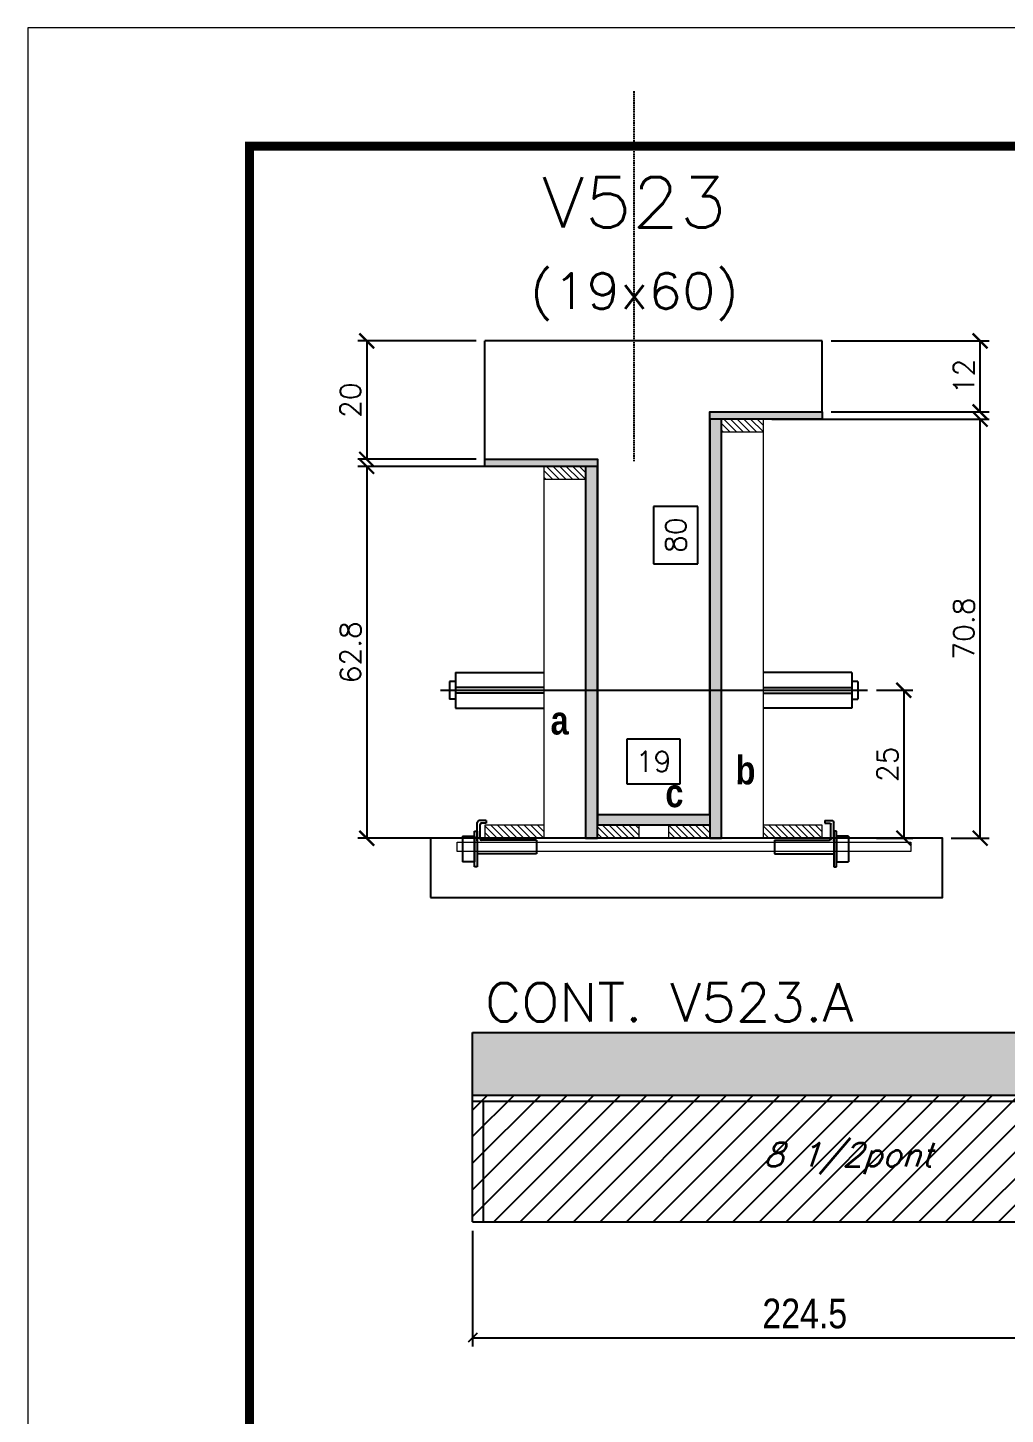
# Model space of a CAD drawing. Extents: x -21493 to -15213, y -12134 to 11887.
# Drawn here: x -19894.9 to -19564.5, y 4527.3 to 4995.8 of the extents above; entities that cross this region are included whole.
import ezdxf
from ezdxf.enums import TextEntityAlignment as Align

# ---------------------------------------------------------------- set-up
doc = ezdxf.new("R2010")
doc.units = 0
doc.linetypes.add('DASHED', pattern=[0.75, 0.5, -0.25])
doc.linetypes.add('HIDDEN', pattern=[0.375, 0.25, -0.125])
for name, color, linetype in [('barrote', 251, 'Continuous'), ('COTA', 241, 'Continuous'), ('Cota Seção (2x)', 4, 'Continuous'), ('detalhes', 4, 'Continuous'), ('Painéis', 200, 'Continuous'), ('presilha', 1, 'Continuous'), ('Reaproveitamento', 251, 'Continuous'), ('SARR_2.2x7', 40, 'Continuous'), ('SARR_3.5x7', 81, 'Continuous'), ('TENSOR', 3, 'Continuous'), ('texto', 7, 'Continuous'), ('Texto de Titulo', 7, 'Continuous'), ('Texto Qtd Sarr', 242, 'Continuous')]:
    doc.layers.add(name, color=color, linetype=linetype)
for name, color, linetype, lineweight in [('CONCRETO', 251, 'Continuous', 25), ('Folhas', 255, 'Continuous', 9), ('Hachura', 251, 'Continuous', 9), ('Madeira', 126, 'Continuous', 18), ('SARRAFO DE PRESSAO', 251, 'DASHED', 9), ('SCO-___-LAJ', 2, 'Continuous', 0), ('Texto Seção', 7, 'Continuous', 15)]:
    doc.layers.add(name, color=color, linetype=linetype, lineweight=lineweight)
doc.styles.add('COTA TECNICA', font='techl___.ttf', dxfattribs={"height": 10})
doc.styles.add('REGUA-120', font='ROMANS.shx', dxfattribs={"height": 15})
doc.styles.add('Romans', font='romans.shx')
doc.styles.add('TECNICA', font='techb___.ttf', dxfattribs={"height": 10})
doc.dimstyles.new('Cota Seção (2x)', dxfattribs={"dimtxt": 7, "dimasz": 5, "dimexe": 3, "dimexo": 3, "dimgap": 2, "dimtad": 3, "dimdec": 1, "dimlfac": 0.5, "dimzin": 12, "dimdsep": 46, "dimtxsty": 'Romans', "dimblk": 'ARCHTICK', "dimcen": 0, "dimclrd": 4, "dimclre": 4, "dimclrt": 1, "dimadec": 1, "dimazin": 3, "dimtfac": 1, "dimtdec": 1, "dimtmove": 0, "dimatfit": 3, "dimldrblk": 'OBLIQUE', "dimfxl": 1, "dimtolj": 1, "dimtzin": 12, "dimarcsym": 0})
doc.dimstyles.new('Cota Seção interna', dxfattribs={"dimtxt": 7, "dimasz": 6, "dimexe": 0.18, "dimexo": 2, "dimgap": -4, "dimtad": 3, "dimdec": 1, "dimlfac": 0.5, "dimzin": 12, "dimdsep": 46, "dimtxsty": 'Romans', "dimblk": 'ARCHTICK', "dimcen": 0.09, "dimse1": 1, "dimse2": 1, "dimsd1": 1, "dimsd2": 1, "dimclrd": 180, "dimclre": 5, "dimclrt": 1, "dimadec": 0, "dimazin": 3, "dimtfac": 1, "dimtdec": 1, "dimtofl": 0, "dimtmove": 0, "dimatfit": 3, "dimldrblk": 'ARCHTICK', "dimfxl": 1, "dimtolj": 1, "dimtzin": 0, "dimarcsym": 0})
doc.dimstyles.new('PAINEL', dxfattribs={"dimtxt": 10, "dimasz": 3, "dimexe": 3, "dimexo": 3, "dimgap": 3, "dimtad": 1, "dimdec": 1, "dimzin": 12, "dimdsep": 46, "dimtxsty": 'COTA TECNICA', "dimblk1": 'OBLIQUE', "dimblk2": 'OBLIQUE', "dimsah": 1, "dimcen": 0.9, "dimclrd": 4, "dimclre": 4, "dimclrt": 240, "dimadec": 1, "dimazin": 3, "dimtfac": 1, "dimtdec": 1, "dimtmove": 0, "dimatfit": 3, "dimfxl": 1, "dimtolj": 1, "dimtzin": 12, "dimarcsym": 0})

# ---------------------------------------------------------------- blocks, each defined once
blk = doc.blocks.new('titulo1')
at = {"layer": 'Defpoints', "color": 252, "linetype": 'HIDDEN', "ltscale": 2}
blk.add_line((0, 0), (0, 125), dxfattribs=at)
at = {"layer": 'Defpoints', "style": 'Romans', "oblique": 15}
blk.add_attdef('FOLHA', text='', height=10, dxfattribs=at).set_placement((0, 15.58), align=Align.MIDDLE_CENTER)
at = {"layer": 'Texto Qtd Sarr', "color": 3, "style": 'Romans', "oblique": 15}
for tag, height, p in [('TITULO', 17, (0, 71.45)), ('SEÇÃO', 12, (0, 41.55))]:
    blk.add_attdef(tag, text='', height=height, dxfattribs=at).set_placement(p, align=Align.MIDDLE_CENTER)
blk = doc.blocks.new('*D239')
at = {"layer": 'Cota Seção (2x)', "color": 180, "lineweight": -2, "transparency": 16777216}
for p, q in [((-19668.36, 4834.01), (-19683.36, 4834.01)), ((-19683.36, 4834.01), (-19683.36, 4814.67)), ((-19668.36, 4814.67), (-19668.36, 4834.01)), ((-19683.36, 4814.67), (-19668.36, 4814.67))]:
    blk.add_line(p, q, dxfattribs=at)
at = {"layer": 'Defpoints', "color": 0, "transparency": 16777216}
for p in [(-19664.36, 4889.97), (-19664.36, 4889.97), (-19664.36, 4729.97)]:
    blk.add_point(p, dxfattribs=at)
at = {"layer": 'Cota Seção (2x)', "color": 1, "transparency": 16777216, "insert": (-19675.86, 4824.34), "char_height": 7, "attachment_point": 5, "rotation": 90, "style": 'Romans'}
blk.add_mtext('\\A1;80', dxfattribs=at)
blk = doc.blocks.new('_ArchTick')
at = {"color": 0, "linetype": 'ByBlock', "const_width": 0.15}
blk.add_lwpolyline([(-0.5, -0.5), (0.5, 0.5)], dxfattribs=at)
blk = doc.blocks.new('PRESILHA METÁLICA 1')
at = {"layer": 'presilha'}
for p, q in [((6, 15.5), (7.5, 15.5)), ((6, -2.5), (6, 15.5)), ((7.5, 10.64), (7.5, 19.86)), ((7.5, 15.5), (7.5, -2.5)), ((12, 21), (8.64, 21)), ((9, 11.57), (9, 18.93)), ((12, 19.5), (9.57, 19.5)), ((12, 21), (12, 19.5)), ((0, 13), (6, 13)), ((0, 13), (0, 0)), ((6, 13), (6, 0)), ((37.5, 11), (9.57, 11)), ((37.5, 11), (37.5, 4.1)), ((6, 0), (0, 0)), ((37.5, 4.1), (7.5, 4.1)), ((7.5, -2.5), (6, -2.5))]:
    blk.add_line(p, q, dxfattribs=at)
for centre, radius, start, end in [((8.64, 19.86), 1.14, 90, 180), ((9.57, 18.93), 0.57, 90, 180), ((9.57, 11.57), 0.57, 180, 270)]:
    blk.add_arc(centre, radius, start, end, dxfattribs=at)
blk = doc.blocks.new('*D240')
at = {"layer": 'Cota Seção (2x)', "color": 180, "lineweight": -2, "transparency": 16777216}
for p, q in [((-19674.36, 4755.39), (-19692.36, 4755.39)), ((-19692.36, 4755.39), (-19692.36, 4740.39)), ((-19674.36, 4740.39), (-19674.36, 4755.39)), ((-19692.36, 4740.39), (-19674.36, 4740.39))]:
    blk.add_line(p, q, dxfattribs=at)
at = {"layer": 'Defpoints', "color": 0, "transparency": 16777216}
for p in [(-19664.36, 4736.39), (-19702.36, 4721.97), (-19664.36, 4721.97)]:
    blk.add_point(p, dxfattribs=at)
at = {"layer": 'Cota Seção (2x)', "color": 1, "transparency": 16777216, "insert": (-19683.36, 4747.89), "char_height": 7, "attachment_point": 5, "style": 'Romans'}
blk.add_mtext('\\A1;19', dxfattribs=at)
blk = doc.blocks.new('*D241')
at = {"layer": 'COTA', "color": 4, "lineweight": -2, "transparency": 16777216}
for p, q in [((-19723.36, 4847.57), (-19783.33, 4847.57)), ((-19780.33, 4847.57), (-19780.33, 4721.97)), ((-19723.36, 4721.97), (-19783.33, 4721.97))]:
    blk.add_line(p, q, dxfattribs=at)
at = {"layer": 'Defpoints', "color": 0, "transparency": 16777216}
for p in [(-19720.36, 4847.57), (-19780.33, 4721.97), (-19720.36, 4721.97)]:
    blk.add_point(p, dxfattribs=at)
at = {"layer": 'COTA', "color": 4, "lineweight": -2, "transparency": 16777216, "xscale": 5, "yscale": 5, "zscale": 5}
for p, rotation in [((-19780.33, 4847.57), 90), ((-19780.33, 4721.97), 270)]:
    blk.add_blockref('_ArchTick', p, dxfattribs=dict(at, rotation=rotation))
at = {"layer": 'COTA', "color": 1, "transparency": 16777216, "insert": (-19785.83, 4784.77), "char_height": 7, "attachment_point": 5, "rotation": 90, "style": 'Romans'}
blk.add_mtext('\\A1;62.8', dxfattribs=at)
blk = doc.blocks.new('_Oblique')
at = {"color": 0, "linetype": 'ByBlock', "lineweight": -2}
blk.add_line((-0.5, -0.5), (0.5, 0.5), dxfattribs=at)
blk = doc.blocks.new('*D242')
at = {"layer": 'COTA', "color": 4, "lineweight": -2, "transparency": 16777216}
for p, q in [((-19608.06, 4771.94), (-19595.78, 4771.94)), ((-19598.78, 4771.94), (-19598.78, 4721.97)), ((-19608.06, 4721.97), (-19595.78, 4721.97))]:
    blk.add_line(p, q, dxfattribs=at)
at = {"layer": 'Defpoints', "color": 0, "transparency": 16777216}
for p in [(-19611.06, 4771.94), (-19611.06, 4721.97), (-19598.78, 4721.97)]:
    blk.add_point(p, dxfattribs=at)
at = {"layer": 'COTA', "color": 4, "lineweight": -2, "transparency": 16777216, "xscale": 5, "yscale": 5, "zscale": 5}
for p, rotation in [((-19598.78, 4771.94), 90), ((-19598.78, 4721.97), 270)]:
    blk.add_blockref('_ArchTick', p, dxfattribs=dict(at, rotation=rotation))
at = {"layer": 'COTA', "color": 1, "transparency": 16777216, "insert": (-19604.28, 4746.95), "char_height": 7, "attachment_point": 5, "rotation": 90, "style": 'Romans'}
blk.add_mtext('\\A1;25', dxfattribs=at)
blk = doc.blocks.new('*D243')
at = {"layer": 'COTA', "color": 4, "lineweight": -2, "transparency": 16777216}
for p, q in [((-19743.36, 4889.97), (-19783.33, 4889.97)), ((-19780.33, 4889.97), (-19780.33, 4849.97)), ((-19743.36, 4849.97), (-19783.33, 4849.97))]:
    blk.add_line(p, q, dxfattribs=at)
at = {"layer": 'Defpoints', "color": 0, "transparency": 16777216}
for p in [(-19740.36, 4889.97), (-19780.33, 4849.97), (-19740.36, 4849.97)]:
    blk.add_point(p, dxfattribs=at)
at = {"layer": 'COTA', "color": 4, "lineweight": -2, "transparency": 16777216, "xscale": 5, "yscale": 5, "zscale": 5}
for p, rotation in [((-19780.33, 4889.97), 90), ((-19780.33, 4849.97), 270)]:
    blk.add_blockref('_ArchTick', p, dxfattribs=dict(at, rotation=rotation))
at = {"layer": 'COTA', "color": 1, "transparency": 16777216, "insert": (-19785.83, 4869.97), "char_height": 7, "attachment_point": 5, "rotation": 90, "style": 'Romans'}
blk.add_mtext('\\A1;20', dxfattribs=at)
blk = doc.blocks.new('*D244')
at = {"layer": 'COTA', "color": 4, "lineweight": -2, "transparency": 16777216}
for p, q in [((-19643.36, 4863.57), (-19569.98, 4863.57)), ((-19572.98, 4721.97), (-19572.98, 4863.57)), ((-19582.76, 4721.97), (-19569.98, 4721.97))]:
    blk.add_line(p, q, dxfattribs=at)
at = {"layer": 'Defpoints', "color": 0, "transparency": 16777216}
for p in [(-19646.36, 4863.57), (-19572.98, 4863.57), (-19585.76, 4721.97)]:
    blk.add_point(p, dxfattribs=at)
at = {"layer": 'COTA', "color": 4, "lineweight": -2, "transparency": 16777216, "xscale": 5, "yscale": 5, "zscale": 5}
for p, rotation in [((-19572.98, 4863.57), 90), ((-19572.98, 4721.97), 270)]:
    blk.add_blockref('_ArchTick', p, dxfattribs=dict(at, rotation=rotation))
at = {"layer": 'COTA', "color": 1, "transparency": 16777216, "insert": (-19578.48, 4792.77), "char_height": 7, "attachment_point": 5, "rotation": 90, "style": 'Romans'}
blk.add_mtext('\\A1;70.8', dxfattribs=at)
blk = doc.blocks.new('*D245')
at = {"layer": 'COTA', "color": 4, "lineweight": -2, "transparency": 16777216}
for p, q in [((-19623.36, 4889.97), (-19569.98, 4889.97)), ((-19572.98, 4865.97), (-19572.98, 4889.97)), ((-19623.36, 4865.97), (-19569.98, 4865.97))]:
    blk.add_line(p, q, dxfattribs=at)
at = {"layer": 'Defpoints', "color": 0, "transparency": 16777216}
for p in [(-19626.36, 4889.97), (-19572.98, 4889.97), (-19626.36, 4865.97)]:
    blk.add_point(p, dxfattribs=at)
at = {"layer": 'COTA', "color": 4, "lineweight": -2, "transparency": 16777216, "xscale": 5, "yscale": 5, "zscale": 5}
for p, rotation in [((-19572.98, 4889.97), 90), ((-19572.98, 4865.97), 270)]:
    blk.add_blockref('_ArchTick', p, dxfattribs=dict(at, rotation=rotation))
at = {"layer": 'COTA', "color": 1, "transparency": 16777216, "insert": (-19578.48, 4877.97), "char_height": 7, "attachment_point": 5, "rotation": 90, "style": 'Romans'}
blk.add_mtext('\\A1;12', dxfattribs=at)
blk = doc.blocks.new('*D268')
at = {"layer": 'COTA', "color": 4, "linetype": 'ByBlock', "lineweight": -2, "transparency": 16777216}
for p, q in [((-19744.52, 4589.37), (-19744.52, 4550.22)), ((-19520.02, 4589.37), (-19520.02, 4550.22)), ((-19744.52, 4553.22), (-19520.02, 4553.22))]:
    blk.add_line(p, q, dxfattribs=at)
at = {"layer": 'Defpoints', "color": 0, "linetype": 'ByBlock', "transparency": 16777216}
for p in [(-19744.52, 4592.37), (-19520.02, 4592.37), (-19520.02, 4553.22)]:
    blk.add_point(p, dxfattribs=at)
at = {"layer": 'COTA', "color": 4, "linetype": 'ByBlock', "lineweight": -2, "transparency": 16777216, "xscale": 3, "yscale": 3, "zscale": 3, "rotation": 180}
blk.add_blockref('_Oblique', (-19744.52, 4553.22), dxfattribs=at)
at = {"layer": 'COTA', "color": 4, "linetype": 'ByBlock', "lineweight": -2, "transparency": 16777216, "xscale": 3, "yscale": 3, "zscale": 3}
blk.add_blockref('_Oblique', (-19520.02, 4553.22), dxfattribs=at)
at = {"layer": 'COTA', "color": 240, "linetype": 'ByBlock', "transparency": 16777216, "insert": (-19632.27, 4561.33), "char_height": 10, "attachment_point": 5, "style": 'COTA TECNICA'}
blk.add_mtext('\\A1;224.5', dxfattribs=at)
blk = doc.blocks.new('9999999999')
at = {"layer": 'Folhas'}
blk.add_lwpolyline([(98138.98, 34190.21), (99623.98, 34190.21), (99623.98, 35240.21), (98138.98, 35240.21)], close=True, dxfattribs=at)
at = {"layer": 'Folhas', "color": 30, "const_width": 3}
blk.add_lwpolyline([(98213.98, 34230.21), (99583.98, 34230.21), (99583.98, 35200.21), (98213.98, 35200.21)], close=True, dxfattribs=at)

msp = doc.modelspace()

# ---------------------------------------------------------------- hatches: boundary and pattern name
at = {"layer": 'COTA', "ltscale": 25}
h = msp.add_hatch(dxfattribs=at)
h.set_pattern_fill('AR-CONC', color=256, scale=0.03)
h.set_pattern_definition([(50, (-157052.0014, -19157.5117), (5.46554007, -0.47817257), [0.5715, -6.2865]), (355, (-157052.0014, -19157.512), (-1.05730264, 5.73170536), [0.4572, -5.02921753]), (100.4514447, (-157051.546, -19157.5516), (4.40823741, 5.25353256), [0.48570026, -5.34270734]), (46.1842, (-157052.0014, -19155.988), (8.13237123, -1.26126984), [0.85725, -9.42975]), (96.6355576, (-157051.324, -19156.093), (7.122124, 7.42278374), [0.7285507, -8.01406824]), (351.184151, (-157052.001, -19155.988), (7.122124, 7.42278374), [0.685799, -7.54379196]), (21, (-157051.2394, -19156.3687), (4.54843174, -3.06795595), [0.5715, -6.2865]), (326, (-157051.2394, -19156.369), (1.85406085, 5.52563898), [0.4572, -5.0292]), (71.451445, (-157050.8603, -19156.6244), (6.40249258, 2.45768307), [0.48570026, -5.34269813]), (37.5, (-157052.0014, -19157.5117), (0.092658098, 2.536651166), [0, -4.96824, 0, -5.1054, 0, -5.04825]), (7.5, (-157052.0014, -19157.5117), (2.004589875, 3.005417245), [0, -2.91084, 0, -4.85394, 0, -1.92405]), (327.5, (-157053.7006, -19157.5117), (4.067717855, -0.17186232), [0, -1.905, 0, -5.9436, 0, -7.8867]), (317.5, (-157054.4626, -19157.5117), (4.44387544, 0.76279473), [0, -2.4765, 0, -3.94716, 0, -5.6007])])
h.paths.add_polyline_path([(-19744.52, 4656.37), (-19744.52, 4635.17), (-18574.52, 4635.17), (-18574.52, 4656.37)])
at = {"layer": 'Hachura'}
h = msp.add_hatch(color=256, dxfattribs=at)
h.dxf.hatch_style = 1
h.paths.add_polyline_path([(-19664.36, 4863.57), (-19664.36, 4865.97), (-19626.36, 4865.97), (-19626.36, 4863.57)])
h = msp.add_hatch(color=256, dxfattribs=at)
h.dxf.hatch_style = 1
h.paths.add_polyline_path([(-19660.36, 4863.57), (-19664.36, 4863.57), (-19664.36, 4721.97), (-19660.36, 4721.97)])
h = msp.add_hatch(dxfattribs=at)
h.set_pattern_fill('ANSI31', color=256, scale=0.5, angle=270, style=0)
h.set_pattern_definition([(315, (3245.46, -3444.0763), (1.12253202, 1.12253202), [])])
h.paths.add_polyline_path([(-19660.36, 4859.17), (-19660.36, 4863.57), (-19646.36, 4863.57), (-19646.36, 4859.17)])
h = msp.add_hatch(color=256, dxfattribs=at)
h.dxf.hatch_style = 1
h.paths.add_polyline_path([(-19740.36, 4847.57), (-19740.36, 4849.97), (-19702.36, 4849.97), (-19702.36, 4847.57)])
h = msp.add_hatch(dxfattribs=at)
h.set_pattern_fill('ANSI31', color=256, scale=0.5, angle=270, style=0)
h.set_pattern_definition([(315, (3185.46, -3460.0763), (1.12253202, 1.12253202), [])])
h.paths.add_polyline_path([(-19720.36, 4843.17), (-19720.36, 4847.57), (-19706.36, 4847.57), (-19706.36, 4843.17)])
h = msp.add_hatch(color=256, dxfattribs=at)
h.dxf.hatch_style = 1
h.paths.add_polyline_path([(-19702.36, 4847.57), (-19706.36, 4847.57), (-19706.36, 4721.97), (-19702.36, 4721.97)])
h = msp.add_hatch(color=256, dxfattribs=at)
h.dxf.hatch_style = 1
h.paths.add_polyline_path([(-19702.36, 4726.37), (-19702.36, 4729.97), (-19664.36, 4729.97), (-19664.36, 4726.37)])
h = msp.add_hatch(dxfattribs=at)
h.set_pattern_fill('ANSI31', color=256, scale=0.5, angle=270, style=0)
h.set_pattern_definition([(315, (3151.46, -3507.6763), (1.12253202, 1.12253202), [])])
h.paths.add_polyline_path([(-19720.36, 4721.97), (-19720.36, 4726.37), (-19740.36, 4726.37), (-19740.36, 4721.97)])
h = msp.add_hatch(dxfattribs=at)
h.set_pattern_fill('ANSI31', color=256, scale=0.5, angle=270, style=0)
h.set_pattern_definition([(315, (3254.2621, -3507.6763), (1.12253202, 1.12253202), [])])
h.paths.add_polyline_path([(-19702.36, 4721.97), (-19702.36, 4726.37), (-19688.36, 4726.37), (-19688.36, 4721.97)])
h = msp.add_hatch(dxfattribs=at)
h.set_pattern_fill('ANSI31', color=256, scale=0.5, angle=270, style=0)
h.set_pattern_definition([(315, (3254.26, -3507.6763), (1.12253202, 1.12253202), [])])
h.paths.add_polyline_path([(-19664.36, 4721.97), (-19664.36, 4726.37), (-19678.36, 4726.37), (-19678.36, 4721.97)])
h = msp.add_hatch(dxfattribs=at)
h.set_pattern_fill('ANSI31', color=256, scale=0.5, angle=270, style=0)
h.set_pattern_definition([(315, (3245.46, -3507.6763), (1.12253202, 1.12253202), [])])
h.paths.add_polyline_path([(-19626.36, 4721.97), (-19626.36, 4726.37), (-19646.36, 4726.37), (-19646.36, 4721.97)])
at = {"layer": 'Reaproveitamento', "linetype": 'ByBlock'}
h = msp.add_hatch(dxfattribs=at)
h.set_pattern_fill('ANSI31', color=256, scale=2)
h.set_pattern_definition([(45, (-161870.325, -27200.161), (-4.49012806, 4.49012806), [])])
h.paths.add_polyline_path([(-19520.02, 4592.37), (-19520.02, 4635.17), (-19744.52, 4635.17), (-19744.52, 4592.37)])
h.paths.add_polyline_path([(-19654, 4605.78), (-19586.38, 4605.78), (-19580.88, 4621.75), (-19648.5, 4621.75)], flags=24)

# ---------------------------------------------------------------- linework, layer by layer
at = {"ltscale": 3}
for p, q in [((-19752.36, 4774.94), (-19752.36, 4768.94)), ((-19750.36, 4774.94), (-19752.36, 4774.94)), ((-19750.36, 4777.94), (-19750.36, 4765.94)), ((-19750.36, 4777.94), (-19720.36, 4777.94)), ((-19616.36, 4777.94), (-19646.36, 4777.94)), ((-19616.36, 4777.94), (-19616.36, 4765.94)), ((-19614.36, 4774.94), (-19616.36, 4774.94)), ((-19614.36, 4774.94), (-19614.36, 4768.94)), ((-19750.36, 4768.94), (-19752.36, 4768.94)), ((-19720.36, 4772.94), (-19750.36, 4772.94)), ((-19720.36, 4770.94), (-19750.36, 4770.94)), ((-19646.36, 4772.94), (-19616.36, 4772.94)), ((-19646.36, 4770.94), (-19616.36, 4770.94)), ((-19616.36, 4768.94), (-19614.36, 4768.94)), ((-19750.36, 4765.94), (-19720.36, 4765.94)), ((-19616.36, 4765.94), (-19646.36, 4765.94))]:
    msp.add_line(p, q, dxfattribs=at)
at = {"layer": 'barrote'}
msp.add_lwpolyline([(-19758.72, 4701.97), (-19585.76, 4701.97), (-19585.76, 4721.97), (-19758.72, 4721.97)], close=True, dxfattribs=at)
at = {"layer": 'CONCRETO'}
for p, q in [((-19740.36, 4849.97), (-19740.36, 4889.97)), ((-19626.36, 4865.97), (-19626.36, 4889.97))]:
    msp.add_line(p, q, dxfattribs=at)
for points in [[(-19626.36, 4889.97), (-19740.36, 4889.97)], [(-19702.36, 4849.97), (-19702.36, 4726.37), (-19702.36, 4726.37), (-19702.36, 4729.97), (-19664.36, 4729.97), (-19664.36, 4865.97)]]:
    msp.add_lwpolyline(points, dxfattribs=at)
at = {"layer": 'COTA', "ltscale": 25}
for p, q in [((-19744.52, 4656.37), (-19346.52, 4656.37)), ((-19744.52, 4635.17), (-19744.52, 4656.37))]:
    msp.add_line(p, q, dxfattribs=at)
at = {"layer": 'Madeira'}
for points in [[(-19660.36, 4859.17), (-19660.36, 4863.57), (-19646.36, 4863.57), (-19646.36, 4859.17)], [(-19660.36, 4863.57), (-19646.36, 4863.57), (-19646.36, 4721.97), (-19660.36, 4721.97)], [(-19720.36, 4843.17), (-19720.36, 4847.57), (-19706.36, 4847.57), (-19706.36, 4843.17)], [(-19720.36, 4847.57), (-19706.36, 4847.57), (-19706.36, 4721.97), (-19720.36, 4721.97)], [(-19720.36, 4721.97), (-19720.36, 4726.37), (-19740.36, 4726.37), (-19740.36, 4721.97)], [(-19702.36, 4721.97), (-19702.36, 4726.37), (-19688.36, 4726.37), (-19688.36, 4721.97)], [(-19664.36, 4721.97), (-19664.36, 4726.37), (-19678.36, 4726.37), (-19678.36, 4721.97)], [(-19626.36, 4721.97), (-19626.36, 4726.37), (-19646.36, 4726.37), (-19646.36, 4721.97)]]:
    msp.add_lwpolyline(points, close=True, dxfattribs=at)
at = {"layer": 'Painéis', "linetype": 'ByBlock'}
for p, q in [((-19744.52, 4635.17), (-19326.52, 4635.17)), ((-19744.52, 4592.37), (-19744.52, 4635.17)), ((-19744.52, 4592.37), (-19520.02, 4592.37))]:
    msp.add_line(p, q, dxfattribs=at)
at = {"layer": 'Painéis'}
for points in [[(-19664.36, 4863.57), (-19664.36, 4865.97), (-19626.36, 4865.97), (-19626.36, 4863.57)], [(-19660.36, 4863.57), (-19664.36, 4863.57), (-19664.36, 4721.97), (-19660.36, 4721.97)], [(-19740.36, 4847.57), (-19740.36, 4849.97), (-19702.36, 4849.97), (-19702.36, 4847.57)], [(-19702.36, 4847.57), (-19706.36, 4847.57), (-19706.36, 4721.97), (-19702.36, 4721.97)], [(-19702.36, 4726.37), (-19702.36, 4729.97), (-19664.36, 4729.97), (-19664.36, 4726.37)]]:
    msp.add_lwpolyline(points, close=True, dxfattribs=at)
at = {"layer": 'SARR_2.2x7', "linetype": 'Continuous'}
msp.add_line((-19341.52, 4632.97), (-19744.52, 4632.97), dxfattribs=at)
at = {"layer": 'SARR_3.5x7'}
msp.add_line((-19741.02, 4632.97), (-19741.02, 4592.37), dxfattribs=at)
at = {"layer": 'SCO-___-LAJ', "color": 1}
msp.add_lwpolyline([(-19749.72, 4720.63), (-19596.42, 4720.63), (-19596.42, 4717.43), (-19749.72, 4717.43)], close=True, dxfattribs=at)
at = {"layer": 'TENSOR', "linetype": 'HIDDEN', "ltscale": 0.5}
msp.add_line((-19755.36, 4771.94), (-19611.06, 4771.94), dxfattribs=at)

# ---------------------------------------------------------------- block references
at = {"layer": 'presilha', "yscale": 0.6666666666666666, "zscale": 0.6666666666666666}
for p, xscale in [((-19747.94, 4714), 0.6666666666666666), ((-19617.49, 4714), -0.6666666666666666)]:
    msp.add_blockref('PRESILHA METÁLICA 1', p, dxfattribs=dict(at, xscale=xscale))
at = {"layer": 'SARRAFO DE PRESSAO', "color": 6, "linetype": 'ByBlock'}
msp.add_blockref('9999999999', (-118033.89, -30244.42), dxfattribs=at)
at = {"layer": 'Texto Seção'}
ref = msp.add_blockref('titulo1', (-19689.88, 4849.34), dxfattribs=at)
ref.add_attrib('TITULO', 'V523', dxfattribs={"layer": 'Texto de Titulo', "color": 7, "height": 17, "style": 'Romans', "width": 1.1}).set_placement((-19689.88, 4936.84), align=Align.MIDDLE_CENTER)
ref.add_attrib('SEÇÃO', '(19x60)', dxfattribs={"layer": 'Texto de Titulo', "color": 7, "height": 12, "style": 'Romans', "width": 1.1}).set_placement((-19689.88, 4906.84), align=Align.MIDDLE_CENTER)

# ---------------------------------------------------------------- texts
at = {"layer": 'detalhes', "style": 'TECNICA'}
for s, p in [('a', (-19718.19, 4757)), ('b', (-19655.65, 4740.16)), ('c', (-19679.38, 4732.46))]:
    msp.add_text(s, height=9.6, dxfattribs=at).set_placement(p)
at = {"layer": 'texto', "color": 2, "insert": (-19617.63, 4613.77), "char_height": 8, "attachment_point": 5, "style": 'Romans'}
msp.add_mtext('{\\Q19;\\C256;8 1/2pont}', dxfattribs=at)
at = {"layer": 'Texto Seção', "style": 'REGUA-120', "width": 1.05}
msp.add_text('CONT. V523.A', height=13, dxfattribs=at).set_placement((-19740.35, 4660.05))

# ---------------------------------------------------------------- dimensions: what is measured, and where the dimension line sits
at = {"layer": 'COTA'}
for base, p1, p2, picture, middle in [((-19780.33, 4849.97), (-19740.36, 4889.97), (-19740.36, 4849.97), '*D243', (-19780.33, 4869.97)), ((-19572.98, 4889.97), (-19626.36, 4865.97), (-19626.36, 4889.97), '*D245', (-19572.98, 4877.97))]:
    dim = msp.add_linear_dim(base=base, p1=p1, p2=p2, angle=90, dimstyle='Cota Seção (2x)', dxfattribs=at)
    dim.commit()
    dim.dimension.update_dxf_attribs({"geometry": picture, "text_midpoint": middle, "dimtype": 160})
for base, p1, p2, picture, middle in [((-19572.98, 4863.57), (-19585.76, 4721.97), (-19646.36, 4863.57), '*D244', (-19578.48, 4792.77)), ((-19780.33, 4721.97), (-19720.36, 4847.57), (-19720.36, 4721.97), '*D241', (-19785.83, 4784.77)), ((-19598.78, 4721.97), (-19611.06, 4771.94), (-19611.06, 4721.97), '*D242', (-19604.28, 4746.95))]:
    dim = msp.add_linear_dim(base=base, p1=p1, p2=p2, angle=90, dimstyle='Cota Seção (2x)', dxfattribs=at)
    dim.commit()
    dim.dimension.update_dxf_attribs({"geometry": picture, "text_midpoint": middle})
at = {"layer": 'COTA', "linetype": 'ByBlock'}
dim = msp.add_linear_dim(base=(-19520.02, 4553.22), p1=(-19744.52, 4592.37), p2=(-19520.02, 4592.37), dimstyle='PAINEL', dxfattribs=at)
dim.commit()
dim.dimension.update_dxf_attribs({"geometry": '*D268', "text_midpoint": (-19632.27, 4561.33)})
at = {"layer": 'Cota Seção (2x)'}
dim = msp.add_linear_dim(base=(-19664.36, 4889.97), p1=(-19664.36, 4729.97), p2=(-19664.36, 4889.97), angle=90, dimstyle='Cota Seção interna', dxfattribs=at)
dim.commit()
dim.dimension.update_dxf_attribs({"geometry": '*D239', "text_midpoint": (-19664.36, 4824.34), "dimtype": 160})
dim = msp.add_linear_dim(base=(-19664.36, 4736.39), p1=(-19702.36, 4721.97), p2=(-19664.36, 4721.97), dimstyle='Cota Seção interna', dxfattribs=at)
dim.commit()
dim.dimension.update_dxf_attribs({"geometry": '*D240', "text_midpoint": (-19683.36, 4736.39), "dimtype": 160})

doc.saveas('drawing.dxf')
